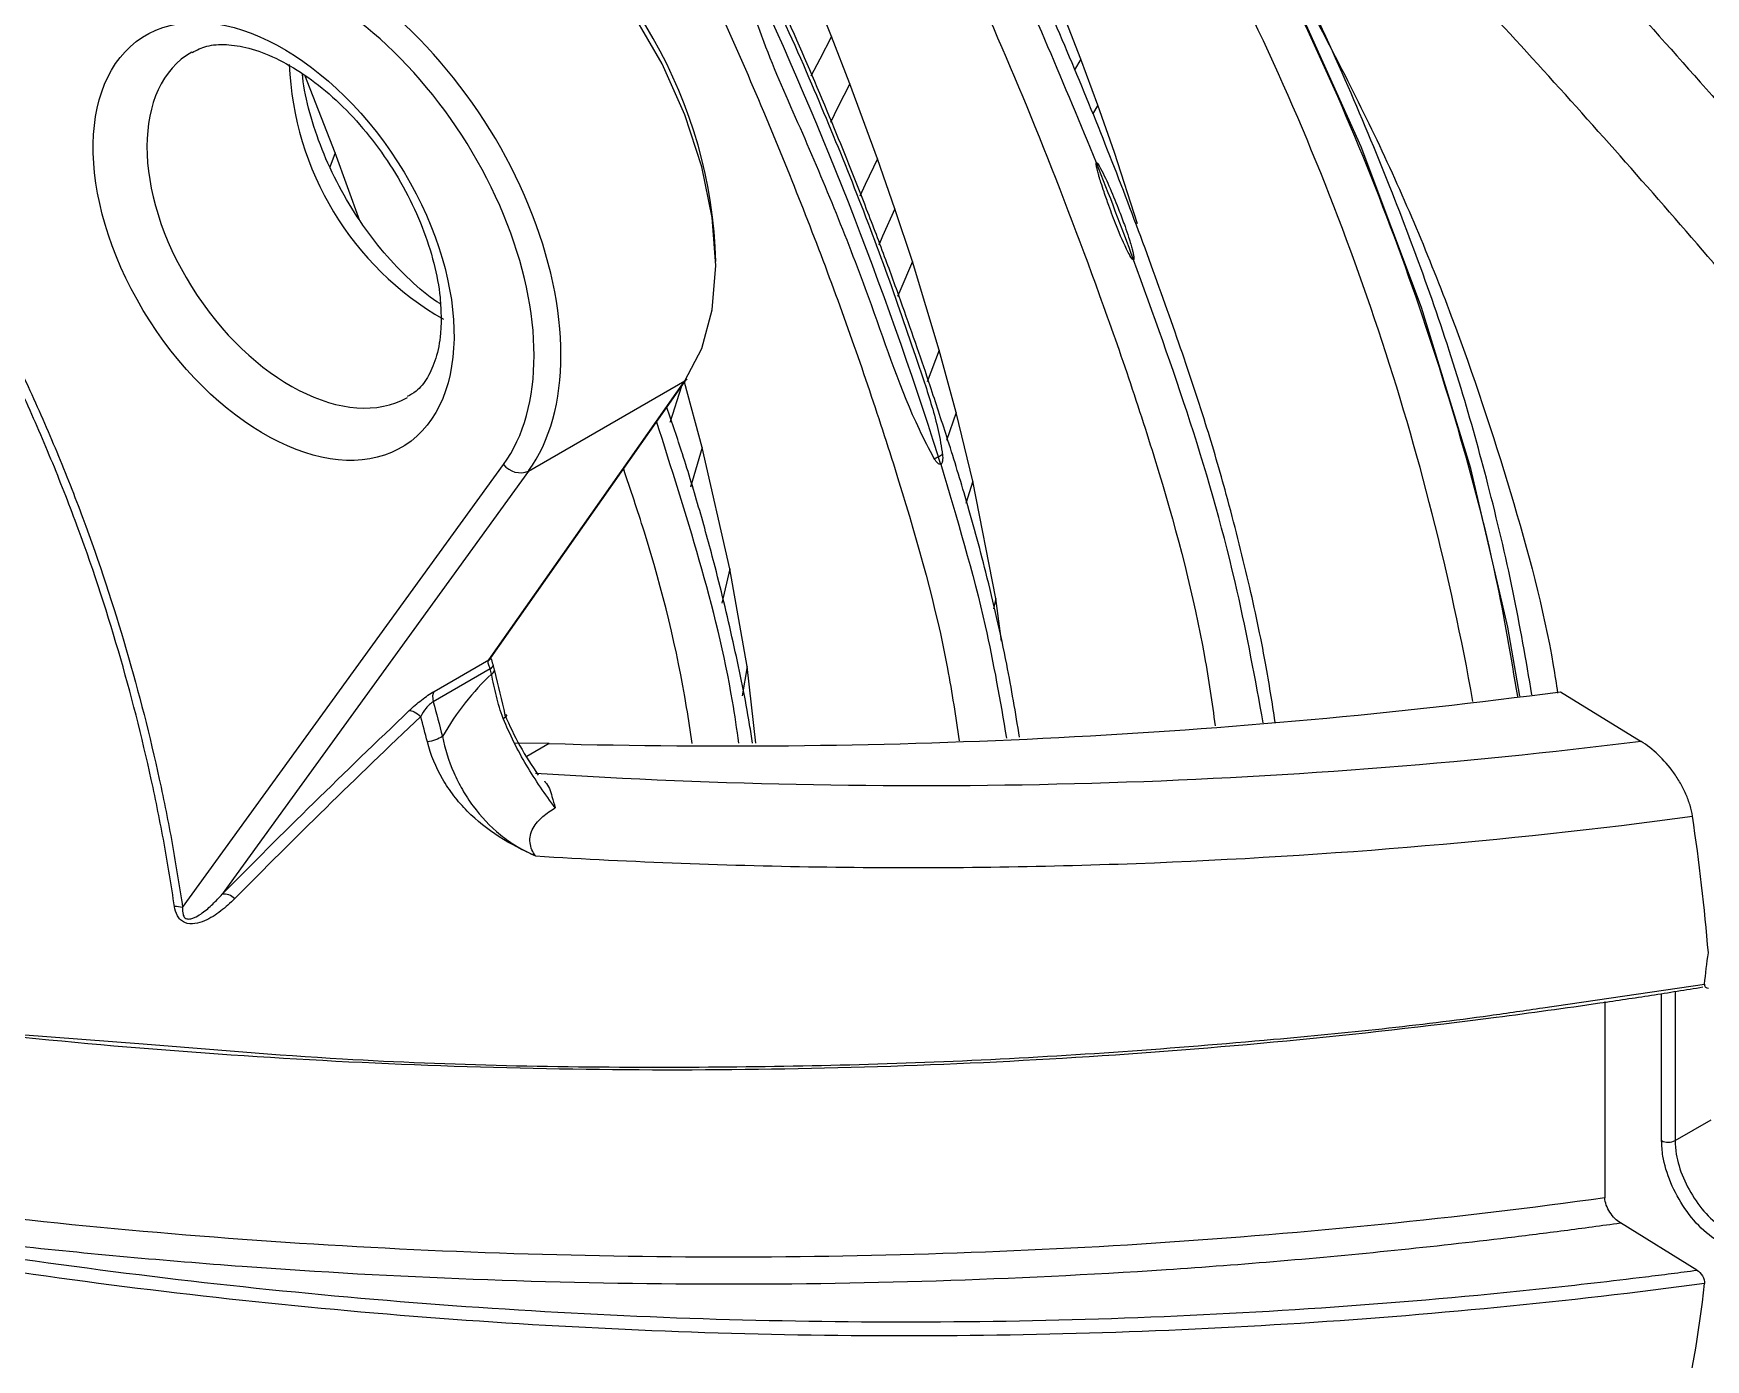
# Model space of a CAD drawing. Extents: x 9.3 to 87.2, y 1.1 to 68.8.
# Drawn here: x 60.612 to 63.181, y 2.722 to 4.759 of the extents above; entities that cross this region are included whole.
import ezdxf

# ---------------------------------------------------------------- set-up
doc = ezdxf.new("R2010")
doc.units = 0
doc.header["$MEASUREMENT"] = 0
doc.layers.add('OBJECT', color=7, linetype='CONTINUOUS')

msp = doc.modelspace()

# ---------------------------------------------------------------- linework, layer by layer
at = {"layer": 'OBJECT'}
for p, q in [((61.8383, 4.7542), (61.8097, 4.8251)), ((62.2214, 4.7195), (62.1801, 4.8253)), ((61.8664, 4.6817), (61.8383, 4.7542)), ((62.2214, 4.7195), (62.2119, 4.703)), ((62.2474, 4.649), (62.2214, 4.7195)), ((61.0759, 4.5757), (61.0289, 4.695)), ((61.9089, 4.5663), (61.8664, 4.6817)), ((62.2474, 4.649), (62.2395, 4.6349)), ((62.2729, 4.5762), (62.2474, 4.649)), ((61.0759, 4.5757), (61.0674, 4.5533)), ((61.1138, 4.4712), (61.0759, 4.5757)), ((62.3084, 4.4665), (62.2729, 4.5762)), ((61.9358, 4.4894), (61.9089, 4.5663)), ((61.9626, 4.4086), (61.9358, 4.4894)), ((62.004, 4.2724), (61.9626, 4.4086)), ((62.004, 4.2724), (61.9854, 4.2237)), ((62.0299, 4.1766), (62.004, 4.2724)), ((61.312, 3.7968), (61.6132, 4.2255)), ((61.3151, 3.7996), (61.6163, 4.2283)), ((61.373, 4.0867), (61.6132, 4.2255)), ((61.6395, 4.1228), (61.6127, 4.2231)), ((62.0299, 4.1766), (62.0149, 4.1336)), ((62.0554, 4.0713), (62.0299, 4.1766)), ((61.6395, 4.1228), (61.6217, 4.0621)), ((61.6821, 3.9366), (61.6395, 4.1228)), ((60.8414, 3.4159), (61.3345, 4.0967)), ((61.373, 4.0867), (60.9021, 3.4367)), ((62.0554, 4.0713), (62.0446, 4.0368)), ((62.091, 3.8908), (62.0554, 4.0713)), ((61.6821, 3.9366), (61.6698, 3.8838)), ((61.709, 3.7863), (61.6821, 3.9366)), ((62.091, 3.8908), (62.0871, 3.8749)), ((62.0994, 3.8255), (62.091, 3.8908)), ((61.3139, 3.7827), (61.2264, 3.7322)), ((61.2278, 3.7482), (61.312, 3.7968)), ((61.3149, 3.7993), (61.3151, 3.7996)), ((61.316, 3.7969), (61.3154, 3.7992)), ((61.709, 3.7863), (61.7011, 3.7413)), ((61.7222, 3.6684), (61.709, 3.7863)), ((62.9586, 3.7477), (63.0823, 3.6713)), ((61.4045, 3.668), (61.3504, 3.6685)), ((61.4045, 3.668), (61.3701, 3.6482)), ((62.9312, 3.2621), (63.1796, 3.2983)), ((63.0266, 3.2716), (63.0266, 2.97)), ((63.1345, 3.2873), (63.1345, 3.0581)), ((60.5924, 3.2212), (60.7807, 3.2069)), ((63.1345, 3.0581), (63.1897, 3.09)), ((63.168, 2.859), (63.0505, 2.9315))]:
    msp.add_line(p, q, dxfattribs=at)
at = {"layer": 'OBJECT', "flags": 128}
for points in [[(61.6132, 4.2255), (61.6393, 4.2749), (61.6552, 4.3345), (61.6606, 4.4023), (61.6552, 4.4762), (61.6393, 4.5542), (61.6132, 4.6337), (61.5779, 4.7124), (61.5343, 4.7879), (61.4838, 4.8579), (61.428, 4.9202), (61.3685, 4.973), (61.3071, 5.0146)], [(62.8958, 3.7408), (62.8777, 3.847), (62.8204, 4.0908), (62.7448, 4.338), (62.652, 4.5848), (62.5352, 4.8443), (62.5352, 4.8443), (62.5352, 4.8443)], [(61.8383, 4.7542), (61.8203, 4.7196), (61.8068, 4.6931)], [(61.8664, 4.6817), (61.8482, 4.6456), (61.8367, 4.6223)], [(61.9089, 4.5663), (61.8903, 4.527), (61.882, 4.5089)], [(61.9358, 4.4894), (61.9169, 4.4474), (61.9108, 4.4337)], [(61.9626, 4.4086), (61.9432, 4.363), (61.9398, 4.3547)], [(61.6075, 4.2157), (61.5902, 4.1622), (61.59, 4.1614)], [(61.6163, 4.2283), (61.6151, 4.2269), (61.6132, 4.2255)], [(61.3151, 3.7996), (61.3139, 3.7982), (61.312, 3.7968)], [(61.3339, 3.7067), (61.336, 3.7079), (61.3378, 3.7091), (61.339, 3.7101), (61.3396, 3.7109), (61.3397, 3.7115), (61.3392, 3.7118), (61.3381, 3.7119), (61.3366, 3.7117)]]:
    msp.add_lwpolyline(points, dxfattribs=at)
at = {"layer": 'OBJECT'}
for centre, radius, start, end in [((60.9276, 4.3876), 0.7333, 1.6308, 57.8615), ((56.1772, 2.2676), 6.1093, 17.53915, 25.31796), ((58.7564, 3.0002), 4.133, 10.2102, 26.5403), ((61.4777, 4.7298), 0.4728, 182.2626, 240.1041), ((56.4332, 2.248), 6.2553, 20.23471, 21.69453), ((61.9653, 4.1736), 0.0748, 299.7939, 305.4741), ((61.3602, 4.1166), 0.0325, 217.7367, 293.1497), ((61.9488, 4.202), 0.1076, 296.1465, 299.9029), ((58.4866, 3.003), 3.6856, 17.268, 17.4572), ((61.3067, 3.8035), 0.00926, 299.1946, 332.7725), ((61.3208, 3.7906), 0.0108, 144.9967, 153.2882), ((61.3107, 3.7904), 0.00827, 292.5887, 339.0922), ((61.3127, 3.7824), 0.00822, 292.5167, 339.5033), ((60.8307, 3.3801), 0.0374, 73.3598, 92.7124), ((60.9042, 3.4126), 0.0242, 45.2449, 95.0676), ((63.1239, 3.0788), 0.0232, 244.0853, 297.1886)]:
    msp.add_arc(centre, radius, start, end, dxfattribs=at)
for centre, major_axis, ratio, start_param, end_param in [((61.0517, 4.4589), (-0.2693, 0.4216), 0.605053, 3.376316, 5.470711), ((61.0316, 4.4461), (-0.2544, 0.3956), 0.606761, 3.374403, 5.468799), ((61.0214, 4.4653), (-0.1718, 0.2615), 0.612176, 6.247316, 9.384772), ((61.4751, 7.251), (5.9989, -0.188), 0.597073, 4.719321, 4.980927)]:
    msp.add_ellipse(centre, major_axis=major_axis, ratio=ratio, start_param=start_param, end_param=end_param, dxfattribs=at)
msp.add_ellipse((60.9812, 4.4396), major_axis=(-0.2016, 0.3135), ratio=0.606761, dxfattribs=at)
for points, knots in [([(61.1149, 6.4621), (61.1671, 6.3853), (61.2841, 6.2132), (61.4537, 5.9463), (61.6205, 5.6697), (61.7714, 5.4033), (61.9132, 5.1351), (62.0424, 4.8732), (62.1546, 4.6114), (62.2535, 4.353), (62.3461, 4.0804), (62.4047, 3.8574), (62.4228, 3.7307), (62.4279, 3.6954)], [0, 0, 0, 0, 0.089122, 0.199541, 0.302126, 0.397229, 0.491555, 0.591893, 0.676697, 0.766801, 0.862116, 0.961521, 1, 1, 1, 1]), ([(62.5201, 3.7008), (62.5154, 3.7309), (62.5043, 3.8019), (62.4791, 3.9188), (62.4483, 4.0416), (62.4124, 4.1643), (62.371, 4.2875), (62.3233, 4.4218), (62.27, 4.5624), (62.2123, 4.7049), (62.1513, 4.8461), (62.0681, 5.0261), (61.9594, 5.2397), (61.8264, 5.4879), (61.7161, 5.68), (61.6315, 5.8226), (61.5757, 5.9146), (61.5378, 5.9754), (61.5196, 6.0046)], [0, 0, 0, 0, 0.039546, 0.093069, 0.150638, 0.196611, 0.249036, 0.307056, 0.367092, 0.427817, 0.488709, 0.547861, 0.659628, 0.767533, 0.875005, 0.916705, 0.96008, 1, 1, 1, 1]), ([(62.1273, 3.6776), (62.1211, 3.7149), (62.1073, 3.7985), (62.0784, 3.9224), (62.0469, 4.0392), (62.0171, 4.1348), (61.9922, 4.211), (61.9695, 4.278), (61.9469, 4.3424), (61.9211, 4.4134), (61.8867, 4.5042), (61.8405, 4.6198), (61.7776, 4.7675), (61.6977, 4.9436), (61.5961, 5.1531), (61.4675, 5.397), (61.311, 5.6739), (61.1914, 5.8651), (61.1282, 5.9663)], [0, 0, 0, 0, 0.049114, 0.110082, 0.159883, 0.198956, 0.232318, 0.257178, 0.284535, 0.31472, 0.347858, 0.400766, 0.462978, 0.537978, 0.628631, 0.736214, 0.860496, 1, 1, 1, 1]), ([(61.0441, 5.9336), (61.1152, 5.8195), (61.2549, 5.5953), (61.4419, 5.2579), (61.603, 4.9369), (61.7377, 4.636), (61.8499, 4.3504), (61.9455, 4.0675), (62.0097, 3.8393), (62.029, 3.7091), (62.0344, 3.6721)], [0, 0, 0, 0, 0.158864, 0.312281, 0.455055, 0.584144, 0.705414, 0.824941, 0.95025, 1, 1, 1, 1]), ([(62.6199, 5.2737), (62.72, 5.1714), (62.9202, 4.9667), (63.2111, 4.6439), (63.4953, 4.3107), (63.6773, 4.0793), (63.7683, 3.9636)], [0, 0, 0, 0, 0.249005, 0.49801, 0.749005, 1, 1, 1, 1]), ([(62.2454, 4.5603), (62.1962, 4.6793), (62.1116, 4.8843), (62.0095, 5.0847), (61.9666, 5.1687)], [0, 0, 0, 0, 0.580628, 1, 1, 1, 1]), ([(63.6103, 3.8963), (63.5246, 4.0045), (63.3529, 4.2211), (63.0861, 4.5326), (62.8136, 4.8344), (62.6268, 5.0257), (62.5333, 5.1215)], [0, 0, 0, 0, 0.2514676, 0.5033984, 0.7514772, 1, 1, 1, 1]), ([(60.0923, 4.9336), (60.1191, 4.9103), (60.1454, 4.8858), (60.1841, 4.8472), (60.1968, 4.834), (60.2219, 4.8073), (60.2343, 4.7937), (60.2707, 4.7523), (60.2942, 4.7238), (60.3398, 4.6654), (60.3619, 4.6355), (60.3942, 4.5896), (60.4047, 4.5741), (60.4255, 4.5427), (60.4358, 4.5268), (60.4658, 4.479), (60.485, 4.4467), (60.5399, 4.3494), (60.5732, 4.2835), (60.6192, 4.1834), (60.6339, 4.1498), (60.662, 4.0823), (60.6754, 4.0483), (60.7132, 3.9467), (60.7352, 3.8795), (60.7742, 3.7457), (60.7911, 3.6793), (60.8127, 3.5801), (60.8193, 3.5471), (60.8312, 3.4814), (60.8365, 3.4486), (60.8414, 3.4159)], [0, 0, 0, 0, 0.0625, 0.0625, 0.09375, 0.09375, 0.125, 0.125, 0.1875, 0.1875, 0.25, 0.25, 0.28125, 0.28125, 0.3125, 0.3125, 0.375, 0.375, 0.5, 0.5, 0.5625, 0.5625, 0.625, 0.625, 0.75, 0.75, 0.875, 0.875, 0.9375, 0.9375, 1, 1, 1, 1]), ([(60.8289, 3.4174), (60.8241, 3.4498), (60.8188, 3.4823), (60.8069, 3.5475), (60.8004, 3.5801), (60.7788, 3.6784), (60.762, 3.7443), (60.7232, 3.8768), (60.7013, 3.9435), (60.6638, 4.0441), (60.6504, 4.0778), (60.6226, 4.1447), (60.608, 4.1779), (60.5623, 4.2771), (60.5293, 4.3425), (60.4749, 4.439), (60.456, 4.4709), (60.4262, 4.5184), (60.4161, 4.5342), (60.3955, 4.5653), (60.3851, 4.5807), (60.3532, 4.6263), (60.3314, 4.656), (60.2863, 4.714), (60.2631, 4.7423), (60.2151, 4.7973), (60.1903, 4.824), (60.1522, 4.8625), (60.1393, 4.8751), (60.1198, 4.8934), (60.11, 4.9025), (60.0985, 4.9128), (60.0935, 4.9172), (60.0902, 4.9202), (60.0886, 4.9216), (60.0869, 4.9231)], [0, 0, 0, 0, 0.0625, 0.0625, 0.125, 0.125, 0.25, 0.25, 0.375, 0.375, 0.4375, 0.4375, 0.5, 0.5, 0.625, 0.625, 0.6875, 0.6875, 0.71875, 0.71875, 0.75, 0.75, 0.8125, 0.8125, 0.875, 0.875, 0.9375, 0.9375, 0.96875, 0.96875, 0.984375, 0.992188, 0.996094, 0.996094, 1, 1, 1, 1]), ([(61.7075, 4.885), (61.7148, 4.8726), (61.7513, 4.811), (61.8224, 4.6498), (61.9018, 4.4542), (61.9596, 4.2864), (61.9919, 4.1913), (62.0051, 4.1405), (62.0085, 4.1138), (62.0087, 4.1127)], [0, 0, 0, 0, 0.052148, 0.260687, 0.628917, 0.812119, 0.904433, 0.996168, 1, 1, 1, 1]), ([(61.9962, 4.1054), (61.9885, 4.1202), (61.9501, 4.1942), (61.8936, 4.3663), (61.8143, 4.5624), (61.7351, 4.7365), (61.7053, 4.829), (61.6905, 4.8751)], [0, 0, 0, 0, 0.0631566, 0.3141764, 0.6559932, 0.8284295, 1, 1, 1, 1]), ([(62.54, 4.8605), (62.5869, 4.7725), (62.6807, 4.5962), (62.7945, 4.3249), (62.884, 4.0547), (62.9364, 3.8603), (62.9518, 3.7597), (62.9539, 3.7456)], [0, 0, 0, 0, 0.240778, 0.482327, 0.723103, 0.961162, 1, 1, 1, 1]), ([(62.9146, 3.7428), (62.9054, 3.7959), (62.8869, 3.9027), (62.8495, 4.0602), (62.8062, 4.2163), (62.7557, 4.3689), (62.6958, 4.5272), (62.6267, 4.6925), (62.5743, 4.8058), (62.5471, 4.8648)], [0, 0, 0, 0, 0.14451, 0.291189, 0.421545, 0.559795, 0.695288, 0.841432, 1, 1, 1, 1]), ([(62.5322, 4.8425), (62.5322, 4.8425), (62.5609, 4.7828), (62.6271, 4.6416), (62.7169, 4.416), (62.798, 4.1688), (62.8583, 3.9419), (62.882, 3.8013), (62.8922, 3.7404)], [0, 0, 0, 0, 0.000002, 0.164209, 0.386148, 0.60867, 0.83061, 1, 1, 1, 1]), ([(60.856, 4.7297), (60.8631, 4.7334), (60.8774, 4.7409), (60.9071, 4.743), (60.9431, 4.7377), (60.9841, 4.7225), (61.0282, 4.6971), (61.0721, 4.6625), (61.1141, 4.6199), (61.1522, 4.5708), (61.1849, 4.5171), (61.2107, 4.4613), (61.2285, 4.4058), (61.2374, 4.3584), (61.2382, 4.3318), (61.2386, 4.3212)], [0, 0, 0, 0, 0.077448, 0.155646, 0.230671, 0.310658, 0.389827, 0.469046, 0.548689, 0.628708, 0.708895, 0.788965, 0.868603, 0.947584, 1, 1, 1, 1]), ([(61.2373, 4.3437), (61.2356, 4.3448), (61.2204, 4.3537), (61.1905, 4.3797), (61.1503, 4.421), (61.1131, 4.4702), (61.0808, 4.524), (61.0544, 4.5807), (61.0361, 4.637), (61.0268, 4.6766), (61.0257, 4.6951), (61.0255, 4.6971)], [0, 0, 0, 0, 0.0174295, 0.1537868, 0.2911552, 0.4295089, 0.5684627, 0.7075363, 0.8460868, 0.9835888, 1, 1, 1, 1]), ([(62.3024, 4.4114), (62.3023, 4.4114), (62.3022, 4.4113), (62.3018, 4.4114), (62.3009, 4.4119), (62.298, 4.4154), (62.289, 4.4322), (62.2775, 4.4596), (62.2656, 4.4909), (62.2578, 4.5132), (62.2528, 4.5283), (62.2496, 4.5386), (62.2476, 4.5456), (62.2464, 4.5503), (62.2457, 4.5535), (62.2453, 4.5557), (62.2451, 4.5572), (62.245, 4.5583), (62.245, 4.5591), (62.245, 4.5596), (62.2452, 4.56), (62.2453, 4.5602), (62.2454, 4.5602), (62.2454, 4.5603)], [0, 0, 0, 0, 0.001791, 0.004142, 0.008453, 0.023139, 0.09304, 0.370848, 0.576813, 0.71516, 0.808074, 0.870488, 0.912447, 0.940688, 0.959739, 0.972628, 0.981392, 0.987398, 0.99156, 0.995982, 0.997755, 0.999226, 1, 1, 1, 1]), ([(62.2454, 4.5603), (62.2454, 4.5603), (62.2456, 4.5603), (62.2458, 4.5603), (62.2465, 4.5599), (62.2488, 4.5572), (62.2559, 4.5444), (62.2669, 4.52), (62.2792, 4.49), (62.2885, 4.4649), (62.2943, 4.4479), (62.2979, 4.4362), (62.3002, 4.4283), (62.3015, 4.4229), (62.3023, 4.4192), (62.3027, 4.4167), (62.3029, 4.4149), (62.303, 4.4136), (62.303, 4.4127), (62.3028, 4.412), (62.3026, 4.4116), (62.3025, 4.4115), (62.3024, 4.4114)], [0, 0, 0, 0, 0.001329, 0.003074, 0.006297, 0.017479, 0.071214, 0.284802, 0.518441, 0.675322, 0.780747, 0.851666, 0.899436, 0.931673, 0.953487, 0.968304, 0.978429, 0.98541, 0.992312, 0.99526, 0.998236, 1, 1, 1, 1]), ([(62.5017, 3.6997), (62.4894, 3.767), (62.4616, 3.9189), (62.3942, 4.1581), (62.3326, 4.3282), (62.3024, 4.4114)], [0, 0, 0, 0, 0.288825, 0.652035, 1, 1, 1, 1]), ([(61.2386, 4.3212), (61.2384, 4.3135), (61.2378, 4.2908), (61.2312, 4.2584), (61.2177, 4.2287), (61.203, 4.2099), (61.1909, 4.2035), (61.1861, 4.201)], [0, 0, 0, 0, 0.1226118, 0.3587634, 0.5959514, 0.8416434, 1, 1, 1, 1]), ([(61.6961, 3.6684), (61.693, 3.69), (61.6798, 3.7817), (61.6383, 3.9478), (61.5922, 4.092), (61.5694, 4.1631)], [0, 0, 0, 0, 0.13471, 0.573109, 1, 1, 1, 1]), ([(61.717, 3.6684), (61.7155, 3.678), (61.7082, 3.7268), (61.6892, 3.8173), (61.6634, 3.927), (61.6361, 4.026), (61.6116, 4.1077), (61.5935, 4.1605), (61.5854, 4.1843)], [0, 0, 0, 0, 0.057226, 0.290657, 0.529369, 0.695679, 0.863131, 1, 1, 1, 1]), ([(62.0087, 4.1127), (62.0091, 4.1089), (62.0095, 4.1045), (62.0084, 4.0997), (62.0077, 4.0982), (62.0068, 4.0974), (62.0063, 4.0972), (62.0061, 4.0971)], [0, 0, 0, 0, 0.6484524, 0.7598636, 0.87221, 0.9465614, 1, 1, 1, 1]), ([(61.624, 3.6683), (61.6214, 3.6867), (61.6061, 3.7927), (61.5711, 3.9349), (61.5297, 4.0579), (61.519, 4.0897)], [0, 0, 0, 0, 0.1345473, 0.7764991, 1, 1, 1, 1]), ([(62.0061, 4.0971), (62.0056, 4.097), (62.0045, 4.0969), (62.0018, 4.0984), (61.999, 4.1014), (61.997, 4.1042), (61.9962, 4.1054)], [0, 0, 0, 0, 0.11024, 0.273219, 0.70661, 1, 1, 1, 1]), ([(62.0061, 4.0971), (62.031, 4.0139), (62.0737, 3.8717), (62.0974, 3.7337), (62.1072, 3.6764)], [0, 0, 0, 0, 0.584892, 1, 1, 1, 1]), ([(61.3139, 3.7827), (61.3131, 3.7857), (61.312, 3.7879), (61.3106, 3.7918), (61.3102, 3.7936), (61.3112, 3.7955)], [0, 0, 0, 0, 0.5, 0.5, 1, 1, 1, 1]), ([(61.3158, 3.7748), (61.3017, 3.7612), (61.2882, 3.7464), (61.2628, 3.7144), (61.2511, 3.6973), (61.2405, 3.6788)], [0, 0, 0, 0, 0.5, 0.5, 1, 1, 1, 1]), ([(61.3339, 3.7067), (61.3293, 3.7178), (61.3262, 3.7293), (61.3208, 3.7522), (61.3184, 3.7637), (61.3158, 3.7748)], [0, 0, 0, 0, 0.5, 0.5, 1, 1, 1, 1]), ([(61.1896, 3.7186), (61.1953, 3.724), (61.2017, 3.7296), (61.215, 3.74), (61.2218, 3.7447), (61.2278, 3.7482)], [0, 0, 0, 0, 0.5, 0.5, 1, 1, 1, 1]), ([(61.2264, 3.7322), (61.2245, 3.7312), (61.2226, 3.7297), (61.2188, 3.7262), (61.2171, 3.7243), (61.2122, 3.7182), (61.2095, 3.7139), (61.2073, 3.7097)], [0, 0, 0, 0, 0.25, 0.25, 0.5, 0.5, 1, 1, 1, 1]), ([(60.9021, 3.4367), (60.9481, 3.4831), (60.9949, 3.5298), (61.0907, 3.6238), (61.1396, 3.6711), (61.1896, 3.7186)], [0, 0, 0, 0, 0.5, 0.5, 1, 1, 1, 1]), ([(61.2073, 3.7097), (61.1576, 3.6626), (61.1089, 3.6157), (61.0135, 3.5223), (60.9669, 3.4759), (60.9213, 3.4297)], [0, 0, 0, 0, 0.5, 0.5, 1, 1, 1, 1]), ([(61.1896, 3.7186), (61.1915, 3.7189), (61.1942, 3.7183), (61.2004, 3.7152), (61.2039, 3.7127), (61.2073, 3.7097)], [0, 0, 0, 0, 0.5, 0.5, 1, 1, 1, 1]), ([(61.4139, 3.5691), (61.4061, 3.5796), (61.3984, 3.5903), (61.3836, 3.6121), (61.3765, 3.6233), (61.3629, 3.6462), (61.3565, 3.6581), (61.3444, 3.6823), (61.3388, 3.6944), (61.3339, 3.7067)], [0, 0, 0, 0, 0.25, 0.25, 0.5, 0.5, 0.75, 0.75, 1, 1, 1, 1]), ([(61.3366, 3.7117), (61.3434, 3.6958), (61.3511, 3.68), (61.3683, 3.649), (61.3776, 3.634), (61.3876, 3.6195)], [0, 0, 0, 0, 0.5, 0.5, 1, 1, 1, 1]), ([(61.2405, 3.6788), (61.2376, 3.677), (61.2339, 3.6752), (61.2259, 3.6724), (61.2215, 3.6712), (61.2175, 3.6705)], [0, 0, 0, 0, 0.5, 0.5, 1, 1, 1, 1]), ([(61.2405, 3.6788), (61.2445, 3.6598), (61.2502, 3.6413), (61.2619, 3.6146), (61.2662, 3.6058), (61.2761, 3.5886), (61.2816, 3.5801), (61.2997, 3.5557), (61.3137, 3.5408), (61.3378, 3.5214), (61.3465, 3.5153), (61.3645, 3.5045), (61.3739, 3.4996), (61.3836, 3.4953)], [0, 0, 0, 0, 0.25, 0.25, 0.375, 0.375, 0.5, 0.5, 0.75, 0.75, 0.875, 0.875, 1, 1, 1, 1]), ([(61.3836, 3.4953), (61.3643, 3.5039), (61.3452, 3.5136), (61.3099, 3.5362), (61.2935, 3.5492), (61.2714, 3.5716), (61.2644, 3.5796), (61.2518, 3.5961), (61.246, 3.6047), (61.2306, 3.6313), (61.2226, 3.6504), (61.2175, 3.6705)], [0, 0, 0, 0, 0.25, 0.25, 0.5, 0.5, 0.625, 0.625, 0.75, 0.75, 1, 1, 1, 1]), ([(63.0823, 3.6713), (62.8045, 3.6365), (62.5231, 3.615), (61.9532, 3.5985), (61.6683, 3.6037), (61.3835, 3.6221)], [0, 0, 0, 0, 0.5, 0.5, 1, 1, 1, 1]), ([(63.1612, 3.5562), (63.1604, 3.5618), (63.1591, 3.5675), (63.1557, 3.5789), (63.1535, 3.5847), (63.1485, 3.5962), (63.1457, 3.6018), (63.1394, 3.6127), (63.136, 3.6181), (63.1251, 3.6333), (63.117, 3.6427), (63.1001, 3.6588), (63.0912, 3.6657), (63.0823, 3.6713)], [0, 0, 0, 0, 0.125, 0.125, 0.25, 0.25, 0.375, 0.375, 0.5, 0.5, 0.75, 0.75, 1, 1, 1, 1]), ([(61.3984, 3.6092), (61.3983, 3.6093), (61.3981, 3.6095), (61.3979, 3.6098), (61.3978, 3.61)], [0, 0, 0, 0, 0.435378, 1, 1, 1, 1]), ([(61.3983, 3.6091), (61.3984, 3.609), (61.4041, 3.6034), (61.4078, 3.5895), (61.4121, 3.5752), (61.4138, 3.5692), (61.4139, 3.5691)], [0, 0, 0, 0, 0.012653, 0.604179, 0.990875, 1, 1, 1, 1]), ([(61.3836, 3.4953), (61.3814, 3.4983), (61.3796, 3.5015), (61.3766, 3.5083), (61.3756, 3.5119), (61.3748, 3.5194), (61.3749, 3.5234), (61.3766, 3.5309), (61.378, 3.5346), (61.3817, 3.5414), (61.384, 3.5447), (61.3891, 3.5506), (61.3919, 3.5533), (61.4007, 3.5609), (61.4072, 3.5653), (61.4139, 3.5691)], [0, 0, 0, 0, 0.125, 0.125, 0.25, 0.25, 0.375, 0.375, 0.5, 0.5, 0.625, 0.625, 0.75, 0.75, 1, 1, 1, 1]), ([(61.3836, 3.4953), (61.5328, 3.4861), (61.682, 3.4805), (61.9058, 3.4774), (61.9804, 3.4772), (62.1296, 3.4787), (62.2042, 3.4804), (62.5769, 3.4931), (62.8711, 3.5175), (63.1612, 3.5562)], [0, 0, 0, 0, 0.25, 0.25, 0.375, 0.375, 0.5, 0.5, 1, 1, 1, 1]), ([(60.9213, 3.4297), (60.9146, 3.423), (60.9075, 3.4166), (60.8961, 3.4079), (60.8922, 3.4051), (60.8839, 3.4), (60.8795, 3.3977), (60.8703, 3.3938), (60.8655, 3.3922), (60.8551, 3.3907), (60.8496, 3.3909), (60.8421, 3.3941), (60.8398, 3.3956), (60.836, 3.3992), (60.8345, 3.4013), (60.8309, 3.4079), (60.8296, 3.4127), (60.8289, 3.4174)], [0, 0, 0, 0, 0.25, 0.25, 0.375, 0.375, 0.5, 0.5, 0.625, 0.625, 0.75, 0.75, 0.8125, 0.8125, 0.875, 0.875, 1, 1, 1, 1]), ([(60.8414, 3.4159), (60.8411, 3.4124), (60.841, 3.4089), (60.8425, 3.4037), (60.8433, 3.4018), (60.8457, 3.3997), (60.8467, 3.3991), (60.8488, 3.3985), (60.8499, 3.3984), (60.8531, 3.3984), (60.8551, 3.3989), (60.8587, 3.4002), (60.8605, 3.401), (60.8654, 3.4036), (60.8685, 3.4056), (60.8773, 3.4119), (60.8826, 3.4166), (60.8927, 3.4264), (60.8975, 3.4314), (60.9021, 3.4367)], [0, 0, 0, 0, 0.125, 0.125, 0.1875, 0.1875, 0.21875, 0.21875, 0.25, 0.25, 0.3125, 0.3125, 0.375, 0.375, 0.5, 0.5, 0.75, 0.75, 1, 1, 1, 1]), ([(63.1773, 3.2935), (63.151, 3.2892), (63.1245, 3.285), (63.0717, 3.2768), (62.9923, 3.2648), (62.9126, 3.2539), (62.7528, 3.2333), (62.6456, 3.2213), (62.43, 3.2007), (62.3219, 3.1923), (62.1056, 3.1788), (61.9973, 3.1739), (61.7804, 3.1675), (61.6717, 3.1661), (61.4544, 3.1668), (61.3461, 3.1689), (61.0226, 3.1804), (60.8084, 3.195), (60.5959, 3.2164)], [0, 0, 0, 0, 0.03125, 0.03125, 0.0625, 0.125, 0.125, 0.25, 0.25, 0.375, 0.375, 0.5, 0.5, 0.625, 0.625, 0.75, 0.75, 1, 1, 1, 1]), ([(63.1796, 3.2983), (63.1794, 3.296), (63.1802, 3.2944), (63.1825, 3.2926), (63.184, 3.2923), (63.1856, 3.2924)], [0, 0, 0, 0, 0.5, 0.5, 1, 1, 1, 1]), ([(63.1137, 3.0579), (63.1137, 3.0661), (63.1138, 3.1069), (63.1138, 3.1824), (63.1138, 3.2496), (63.1137, 3.2842)], [0, 0, 0, 0, 0.108232, 0.54116, 1, 1, 1, 1]), ([(60.7807, 3.2069), (60.8826, 3.1983), (61.1505, 3.1758), (61.577, 3.1677), (62.0554, 3.1775), (62.4753, 3.2079), (62.7677, 3.2378), (62.9042, 3.2581), (62.9312, 3.2621)], [0, 0, 0, 0, 0.143685, 0.377518, 0.591013, 0.805989, 0.961514, 1, 1, 1, 1]), ([(63.2114, 2.8956), (63.2003, 2.9029), (63.1779, 2.9176), (63.1484, 2.9529), (63.1264, 2.993), (63.1152, 3.0297), (63.1141, 3.0501), (63.1137, 3.0579)], [0, 0, 0, 0, 0.21707, 0.434141, 0.651097, 0.86786, 1, 1, 1, 1]), ([(63.1345, 3.0581), (63.1348, 3.0512), (63.1358, 3.033), (63.1458, 3.0005), (63.1655, 2.9648), (63.1918, 2.9336), (63.2118, 2.9206), (63.2218, 2.9141)], [0, 0, 0, 0, 0.132138, 0.348895, 0.565847, 0.78292, 1, 1, 1, 1]), ([(63.0266, 2.97), (62.7995, 2.9388), (62.5686, 2.9155), (62.1045, 2.8852), (61.8711, 2.8781), (61.4012, 2.88), (61.167, 2.8891), (60.7002, 2.9233), (60.4672, 2.9485), (60.2372, 2.9816)], [0, 0, 0, 0, 0.25, 0.25, 0.5, 0.5, 0.75, 0.75, 1, 1, 1, 1]), ([(63.0505, 2.9315), (63.0475, 2.9334), (63.0446, 2.9357), (63.0391, 2.9412), (63.0365, 2.9444), (63.032, 2.9513), (63.0301, 2.9551), (63.0274, 2.9628), (63.0266, 2.9666), (63.0266, 2.97)], [0, 0, 0, 0, 0.25, 0.25, 0.5, 0.5, 0.75, 0.75, 1, 1, 1, 1]), ([(60.2285, 2.9415), (60.3449, 2.9247), (60.4618, 2.9099), (60.697, 2.8844), (60.8149, 2.8737), (61.1692, 2.8477), (61.4062, 2.8386), (61.8816, 2.837), (62.1178, 2.8444), (62.4699, 2.8678), (62.587, 2.8777), (62.7616, 2.8956), (62.8197, 2.9021), (62.9064, 2.9126), (62.9353, 2.9162), (62.9929, 2.9237), (63.0217, 2.9276), (63.0505, 2.9315)], [0, 0, 0, 0, 0.125, 0.125, 0.25, 0.25, 0.5, 0.5, 0.75, 0.75, 0.875, 0.875, 0.9375, 0.9375, 0.96875, 0.96875, 1, 1, 1, 1]), ([(63.1799, 2.8384), (62.9686, 2.8102), (62.755, 2.7894), (62.3228, 2.7626), (62.1061, 2.7566), (61.78, 2.7588), (61.6711, 2.7614), (61.4533, 2.7704), (61.3447, 2.7767), (61.0201, 2.801), (60.8052, 2.8246), (60.5916, 2.8552)], [0, 0, 0, 0, 0.25, 0.25, 0.5, 0.5, 0.625, 0.625, 0.75, 0.75, 1, 1, 1, 1]), ([(60.5949, 2.876), (60.8072, 2.8457), (61.0209, 2.8224), (61.3436, 2.7983), (61.4515, 2.792), (61.668, 2.7831), (61.7763, 2.7806), (62.1004, 2.7783), (62.3158, 2.7841), (62.6381, 2.804), (62.7449, 2.8124), (62.9042, 2.8278), (62.9572, 2.8334), (63.0364, 2.8425), (63.076, 2.8472), (63.1154, 2.8521), (63.1417, 2.8555), (63.1549, 2.8572), (63.168, 2.859)], [0, 0, 0, 0, 0.25, 0.25, 0.375, 0.375, 0.5, 0.5, 0.75, 0.75, 0.875, 0.875, 0.9375, 0.9375, 0.96875, 0.984375, 0.984375, 1, 1, 1, 1]), ([(63.168, 2.859), (63.1712, 2.857), (63.1742, 2.8539), (63.1789, 2.8463), (63.1803, 2.8418), (63.1799, 2.8384)], [0, 0, 0, 0, 0.5, 0.5, 1, 1, 1, 1])]:
    msp.add_open_spline(points, degree=3, knots=knots, dxfattribs=at)
for points in [[(61.3158, 3.7748), (61.3152, 3.7774), (61.3145, 3.7801), (61.3139, 3.7827)], [(61.316, 3.7969), (61.3168, 3.7937), (61.3176, 3.7906), (61.3184, 3.7874)], [(61.3184, 3.7874), (61.3191, 3.7848), (61.3197, 3.7821), (61.3204, 3.7795)], [(61.3204, 3.7795), (61.326, 3.7569), (61.3314, 3.7343), (61.3366, 3.7117)], [(61.2278, 3.7482), (61.2253, 3.7446), (61.2247, 3.7386), (61.2264, 3.7322)], [(61.2264, 3.7322), (61.2312, 3.7144), (61.2359, 3.6966), (61.2405, 3.6788)], [(61.2175, 3.6705), (61.2142, 3.6836), (61.2107, 3.6967), (61.2073, 3.7097)], [(63.1856, 3.3466), (63.1799, 3.4155), (63.1717, 3.4854), (63.1612, 3.5562)], [(63.1796, 3.2983), (63.1814, 3.3143), (63.1834, 3.3304), (63.1856, 3.3466)], [(63.1424, 2.6163), (63.1584, 2.6876), (63.171, 2.7616), (63.1799, 2.8384)]]:
    msp.add_open_spline(points, degree=3, dxfattribs=at)

doc.saveas('drawing.dxf')
